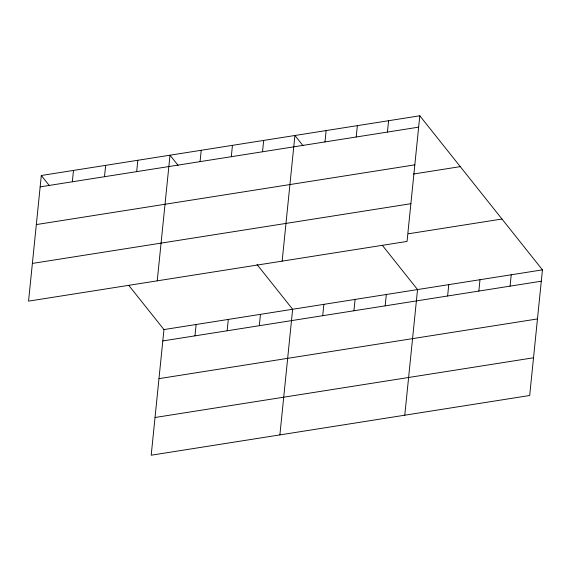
<?xml version="1.0" encoding="UTF-8"?>
<svg xmlns="http://www.w3.org/2000/svg" width="571" height="571" viewBox="0 0 571 571"><rect width="100%" height="100%" fill="white"/><g stroke="black" fill="none" stroke-linecap="round" stroke-linejoin="round"><path stroke-width="0.86" d="M41.312 175.504L28.55 301.138L407.044 241.426L419.806 115.792L41.312 175.504L49.406 185.675M72.331 181.785L73.481 170.429M104.5 176.71L105.656 165.354M136.676 171.635L137.825 160.28M157.239 280.832L170.001 155.205L178.095 165.369M128.875 285.514L163.956 329.574L151.194 455.208L529.688 395.496L542.45 269.862L419.806 115.792M200.071 161.629L201.228 150.273M194.968 335.855L196.124 324.499M231.298 156.704L232.454 145.348M227.144 330.78L228.3 319.425M262.524 151.779L263.681 140.423M259.313 325.706L260.469 314.35M282.145 261.133L294.907 135.498L303.001 145.662M279.883 434.909L292.645 309.275L257.029 264.53M324.978 141.929L326.134 130.566M322.715 315.706L323.871 304.35M356.204 136.997L357.36 125.641M353.941 310.774L355.091 299.418M387.431 132.072L388.58 120.717M385.168 305.849L386.317 294.493M404.782 415.203L417.544 289.568L382.47 245.501M447.621 295.999L448.77 284.644M478.848 291.067L479.997 279.711M510.067 286.142L511.223 274.787M40.156 186.86L418.657 127.147M36.33 224.574L414.824 164.855M413.44 174.027L460.283 166.632M32.383 263.424L410.877 203.711M408.301 233.796L501.98 219.021M163.956 329.574L542.45 269.862M162.799 340.93L541.294 281.217M158.966 378.644L537.468 318.932M155.019 417.501L533.521 357.781"/></g></svg>
